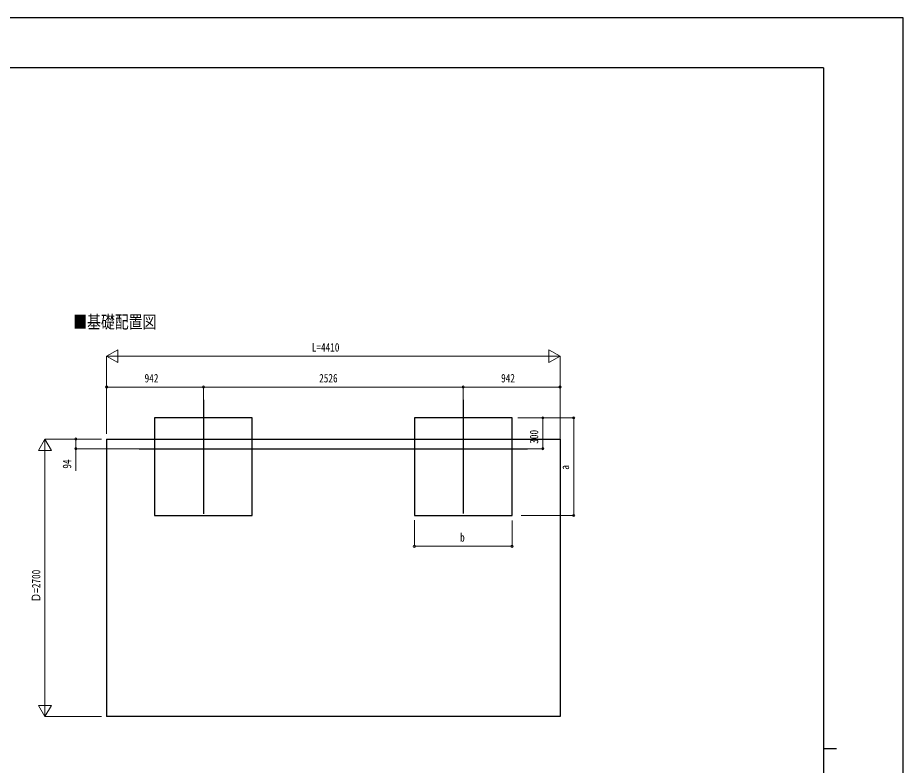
# Model space of a CAD drawing. Units: millimetres, scale not verified. Extents: x -10512 to 10512, y -7425 to 7425.
# Drawn here: x 1898 to 10512, y 149 to 7425 of the extents above; entities that cross this region are included whole.
import ezdxf
from ezdxf.enums import TextEntityAlignment as Align

# ---------------------------------------------------------------- set-up
doc = ezdxf.new("R2010")
doc.units = ezdxf.units.MM
doc.header["$LTSCALE"] = 30
for name, color, linetype in [('0-2_USER1', 3, 'Continuous'), ('0-3_YKK_12', 2, 'Continuous'), ('0-4_YKK_A1', 4, 'Continuous'), ('0-6_YKK_ZWAK', 7, 'Continuous')]:
    doc.layers.add(name, color=color, linetype=linetype)
doc.layers.add('0-5_YKK_D', color=6, linetype='Continuous', lineweight=18)
doc.styles.add('ＭＳ ゴシック', font='')
doc.styles.get('ＭＳ ゴシック').set_extended_font_data('MS Gothic')

msp = doc.modelspace()

# ---------------------------------------------------------------- linework, layer by layer
at = {"layer": '0-3_YKK_12'}
for p, q in [((3705.55, 3704.54), (3705.55, 2597.88)), ((6231.55, 3706.04), (6231.55, 2599.38)), ((3080.55, 3230.78), (6856.55, 3230.78))]:
    msp.add_line(p, q, dxfattribs=at)
at = {"layer": '0-4_YKK_A1'}
for p, q in [((2763.55, 3322.78), (7173.55, 3322.78)), ((2763.55, 3322.78), (2763.55, 622.78)), ((7173.55, 3322.78), (7173.55, 622.78)), ((7173.55, 622.78), (2763.55, 622.78))]:
    msp.add_line(p, q, dxfattribs=at)
for points in [[(3230.55, 2580.78), (4180.55, 2580.78), (4180.55, 3530.78), (3230.55, 3530.78)], [(5756.55, 2580.78), (6706.55, 2580.78), (6706.55, 3530.78), (5756.55, 3530.78)]]:
    msp.add_lwpolyline(points, close=True, dxfattribs=at)
at = {"layer": '0-5_YKK_D'}
for p, q in [((2763.55, 4130.78), (2871.8, 4193.28)), ((2871.8, 4068.28), (2871.8, 4193.28)), ((7173.55, 4130.78), (7065.3, 4193.28)), ((7065.3, 4193.28), (7065.3, 4068.28)), ((2763.55, 3374.78), (2763.55, 4131.78)), ((2763.55, 4130.78), (2871.8, 4068.28)), ((2763.55, 4130.78), (2980.06, 4130.78)), ((2888.55, 4130.78), (7048.55, 4130.78)), ((7173.55, 4130.78), (6957.04, 4130.78)), ((7173.55, 4130.78), (7065.3, 4068.28)), ((7173.55, 3325.78), (7173.55, 4131.78)), ((2763.55, 3375.78), (2763.55, 3831.78)), ((3705.55, 3830.78), (2763.55, 3830.78)), ((3705.55, 3705.54), (3705.55, 3831.78)), ((3705.55, 3705.54), (3705.55, 3831.78)), ((3705.55, 3830.78), (6231.55, 3830.78)), ((6231.55, 3707.04), (6231.55, 3831.78)), ((6231.55, 3707.04), (6231.55, 3831.78)), ((6231.55, 3830.78), (7173.55, 3830.78)), ((7173.55, 3325.78), (7173.55, 3831.78)), ((6763.32, 3530.78), (7307.55, 3530.78)), ((6763.52, 3530.78), (7007.55, 3530.78)), ((7006.55, 3230.78), (7006.55, 3530.78)), ((7306.55, 2580.78), (7306.55, 3530.78)), ((2163.55, 3322.78), (2101.05, 3214.52)), ((2713.55, 3322.78), (2162.55, 3322.78)), ((2163.55, 3322.78), (2226.05, 3214.52)), ((2163.55, 3322.78), (2163.55, 3106.27)), ((2713.55, 3324.78), (2462.55, 3324.78)), ((2101.05, 3214.52), (2226.05, 3214.52)), ((2163.55, 747.78), (2163.55, 3197.78)), ((3079.55, 3230.78), (2462.55, 3230.78)), ((6857.55, 3230.78), (7007.55, 3230.78)), ((5756.55, 2533.69), (5756.55, 2279.78)), ((6706.55, 2531.76), (6706.55, 2279.78)), ((6794.25, 2580.78), (7307.55, 2580.78)), ((5756.55, 2280.78), (6706.55, 2280.78)), ((2163.55, 622.78), (2163.55, 839.28)), ((2163.55, 622.78), (2101.05, 731.03)), ((2226.05, 731.03), (2101.05, 731.03)), ((2163.55, 622.78), (2226.05, 731.03)), ((2713.55, 622.78), (2162.55, 622.78))]:
    msp.add_line(p, q, dxfattribs=at)
msp.add_lwpolyline([(2463.55, 3324.78), (2463.55, 3230.78), (2463.55, 3016.28)], dxfattribs=at)
for centre in [(2763.55, 3830.78), (3705.55, 3830.78), (3705.55, 3830.78), (6231.55, 3830.78), (6231.55, 3830.78), (7173.55, 3830.78), (7006.55, 3530.78), (7306.55, 3530.78), (2463.55, 3324.78), (2463.55, 3230.78), (7006.55, 3230.78), (7306.55, 2580.78), (5756.55, 2280.78), (6706.55, 2280.78)]:
    msp.add_circle(centre, 10.62, dxfattribs=at)
at = {"layer": '0-6_YKK_ZWAK'}
for p, q in [((9737.55, 6937.5), (-9762.45, 6937.5)), ((9737.55, 6937.5), (9737.55, -6312.5)), ((9737.55, 312.5), (9862.55, 312.5))]:
    msp.add_line(p, q, dxfattribs=at)
msp.add_lwpolyline([(-10512.5, -7425), (10512.5, -7425), (10512.5, 7425), (-10512.5, 7425)], close=True, dxfattribs=at)

# ---------------------------------------------------------------- texts
at = {"layer": '0-2_USER1', "style": 'ＭＳ ゴシック', "width": 0.8}
msp.add_text('■基礎配置図', height=123.8, dxfattribs=at).set_placement((2437.49, 4365.2), align=Align.BOTTOM_LEFT)
at = {"layer": '0-5_YKK_D', "style": 'ＭＳ ゴシック', "width": 0.8}
for s, p in [('L=4410', (4758.55, 4150.78)), ('942', (3132.55, 3850.78)), ('2526', (4830.55, 3850.78)), ('942', (6600.55, 3850.78)), ('b', (6201.55, 2300.78))]:
    msp.add_text(s, height=82.48, dxfattribs=at).set_placement(p, align=Align.BOTTOM_LEFT)
for s, p in [('300', (6986.55, 3278.78)), ('94', (2443.55, 3036.28)), ('a', (7286.55, 3025.78)), ('Ｄ=2700', (2143.55, 1735.78))]:
    msp.add_text(s, height=82.48, rotation=90, dxfattribs=at).set_placement(p, align=Align.BOTTOM_LEFT)

doc.saveas('drawing.dxf')
